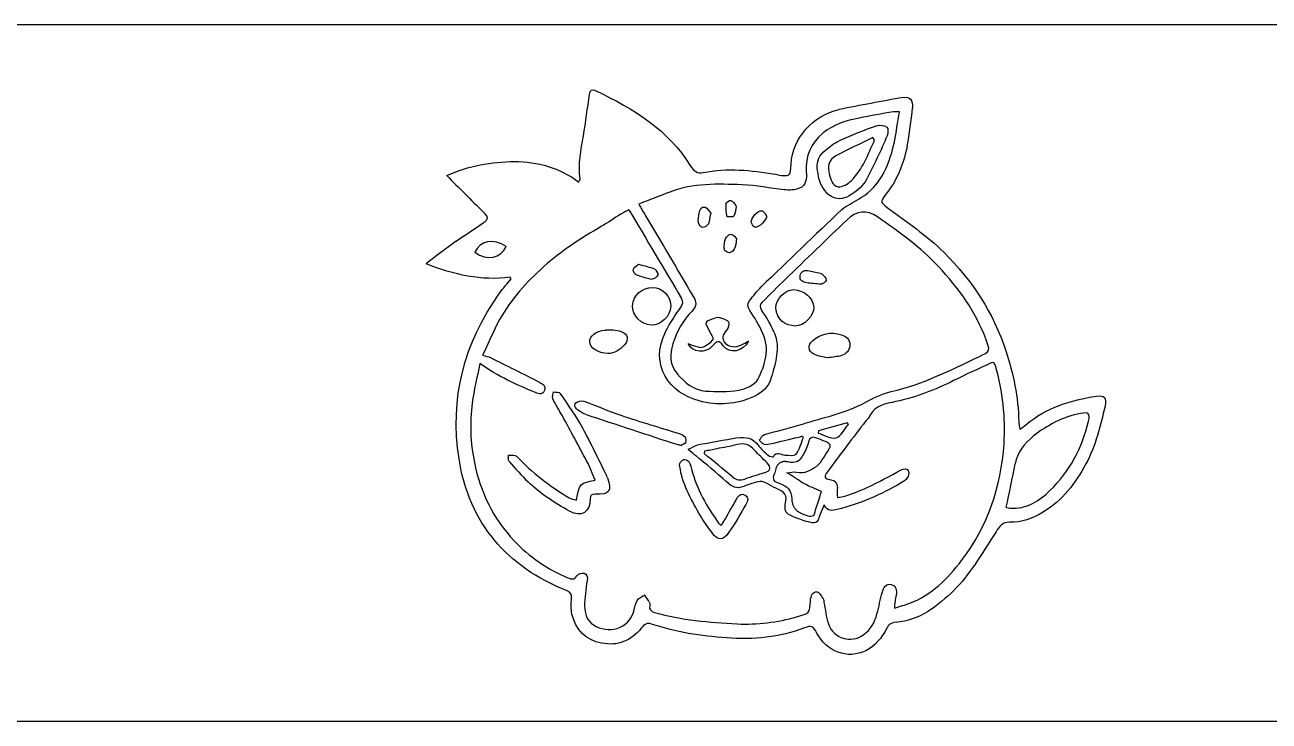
# Model space of a CAD drawing. Extents: x 0 to 482, y -61 to 277.
# Drawn here: x 76.8 to 153.6, y 141 to 184 of the extents above; entities that cross this region are included whole.
import ezdxf

# ---------------------------------------------------------------- set-up
doc = ezdxf.new("R2010")
doc.units = 0
doc.layers.add('weight - bazo', color=7, linetype='CONTINUOUS', lineweight=25, true_color=0x000000)

msp = doc.modelspace()

# ---------------------------------------------------------------- linework, layer by layer
at = {"layer": 'weight - bazo'}
for p, q in [((237.5, 183.973), (2, 183.973)), ((2, 141), (237.5, 141))]:
    msp.add_line(p, q, dxfattribs=at)
at = {"layer": 'weight - bazo', "color": 5, "true_color": 0x0000ff}
for p, q in [((129.245, 176.862), (129.131, 177.012)), ((127.549, 159.416), (125.784, 158.915)), ((125.784, 158.915), (125.752, 158.774))]:
    msp.add_line(p, q, dxfattribs=at)
at = {"layer": 'weight - bazo', "color": 5, "true_color": 0x0000ff, "flags": 128}
for points in [[(130.77, 178.607), (130.77, 178.608)], [(129.245, 176.863), (129.245, 176.862)], [(125.69, 175.133), (125.69, 175.132)], [(119.157, 172.32), (119.089, 172.252), (119.089, 172.252)], [(120.681, 172.567), (120.681, 172.565)], [(121.823, 171.479), (121.823, 171.48)], [(120.713, 170.799), (120.713, 170.799)], [(106.507, 170.292), (106.507, 170.292)], [(114.673, 169.2), (114.674, 169.2)], [(106.818, 168.302), (106.748, 168.398), (106.748, 168.398)], [(125.977, 167.961), (125.977, 167.96)], [(116.662, 166.608), (116.661, 166.608)], [(123.15, 166.513), (123.15, 166.512)], [(121.456, 164.463), (121.454, 164.462)], [(112.77, 163.7), (112.771, 163.7)], [(104.875, 163.07), (104.878, 163.067)], [(126.323, 163.417), (126.323, 163.416)], [(127.627, 159.318), (127.549, 159.416)], [(124.852, 158.511), (124.736, 158.581)], [(117.342, 158.031), (117.342, 158.03)], [(118.742, 157.652), (118.714, 157.525)], [(118.741, 157.652), (118.742, 157.652)], [(125.964, 155.179), (125.964, 155.177)], [(110.846, 154.638), (110.846, 154.639)], [(137.369, 154.204), (137.37, 154.204)], [(119.782, 153.08), (119.781, 153.081)]]:
    msp.add_lwpolyline(points, dxfattribs=at)
at = {"layer": 'weight - bazo', "color": 5, "true_color": 0x0000ff}
for centre, radius, start, end in [((29.564, 190.203), 82.747, 350.90532, 352.696), ((161.839, 3.596), 178.575, 99.94103, 101.23441), ((147.168, 79.74), 100.277, 99.62092, 100.8509), ((108.504, 180.85), 23.162, 349.13443, 355.05927), ((139.781, 148.066), 31.447, 109.31327, 113.88207), ((298.402, 368.37), 275.251, 224.72397, 225.39155), ((121.375, 166.428), 8.506, 77.33314, 78.35698), ((183.903, -0.899), 187.082, 111.08449, 111.71513), ((1103.233, 753.491), 1146.432, 210.426146, 210.467405), ((123.072, 172.721), 3.012, 175.95663, 191.01663), ((118.336, 164.195), 9.39, 116.95526, 120.45982), ((1359.545, 907.517), 1446.146, 210.544949, 210.797427), ((1023.809, 707.046), 1054.425, 210.480467, 210.794906), ((119.064, 172.819), 1.636, 341.65869, 351.05855), ((688.643, -418.683), 815.34, 133.516878, 134.001157), ((122.099, 172.04), 0.489, 17.09672, 69.31898), ((877.752, -609.766), 1083.461, 133.82181, 134.101722), ((158.356, 95.454), 93.109, 126.16864, 127.59378), ((116.29, 172.94), 4.726, 247.68637, 260.42284), ((249.466, 40.098), 179.548, 134.44864, 135.09189), ((121.51, 162.883), 4.925, 135.90665, 163.40057), ((119.564, 165.336), 0.569, 73.74901, 108.31548), ((112.883, 160.501), 10.449, 25.3333, 34.04731), ((116.339, 162.099), 7.303, 23.32784, 35.51953), ((112.812, 162.082), 3.054, 74.84594, 93.92171), ((117.949, 165.684), 1.74, 292.63024, 320.33388), ((113.699, 177.956), 15.564, 297.93068, 299.89197), ((118.889, 166.882), 2.826, 246.03585, 252.49918), ((-405.332, -860.3), 1144.117, 63.30935, 63.480621), ((115.391, 159.217), 11.08, 172.6488, 191.70791), ((-60.297, 66.225), 194.304, 27.86195, 28.80086), ((540.304, 1456.491), 1365.656, 251.697012, 251.947158), ((417.009, -61.523), 363.296, 142.52247, 143.1423), ((143.499, 159.93), 5.374, 184.59509, 189.7884), ((134.48, 164.53), 6.653, 304.03478, 308.06116), ((117.225, 158.337), 0.386, 341.18456, 33.88691), ((140.975, 39.665), 120.516, 99.64349, 100.84918), ((122.274, 166.416), 8.213, 284.86671, 287.44585), ((117.457, 159.725), 1.699, 257.71055, 266.12828), ((212.937, 269.391), 146.692, 229.53957, 229.77543), ((-2185.056, -2629.197), 3615.684, 50.383253, 50.419625), ((137.504, 70.212), 89.431, 101.61436, 102.11071), ((123.427, 171.447), 22.098, 220.72277, 225.18898), ((-78.362, 200.035), 220.546, 348.00609, 348.71653), ((111.043, 155.315), 1.853, 22.49771, 28.36966), ((220.143, -156.836), 328.047, 107.32465, 107.54938), ((112.396, 137.415), 22.106, 57.43613, 58.84299), ((103.498, 206.954), 57.403, 296.14147, 298.48539), ((123.397, 150.066), 5.859, 101.90227, 112.28503), ((85.685, 167.258), 42.051, 341.25002, 343.30692), ((179.343, 155.109), 52.402, 179.67173, 180.32827), ((1748.649, -780.778), 1877.579, 150.125153, 150.173598), ((151.736, 136.612), 35.912, 149.77839, 150.20378), ((125, 157.332), 7.471, 209.31674, 218.95124), ((131.051, 171.184), 18.837, 248.52087, 251.40267), ((136.373, 150.023), 11.132, 157.09289, 160.3343), ((137.436, 154.277), 0.0986, 227.80743, 254.82028), ((137.759, 155.694), 1.551, 257.02624, 264.04911), ((113.88, 158.592), 9.441, 223.17589, 247.78919), ((120.188, 147.96), 8.848, 168.87288, 179.14661), ((108.725, 144.006), 7.913, 33.07907, 37.14694), ((166.995, 143.993), 36.749, 172.79453, 173.76948), ((135.812, 147.414), 5.407, 165.29287, 167.30411), ((130.147, 151.588), 4.497, 275.32952, 301.94058), ((121.286, 158.232), 11.243, 267.30695, 286.26152)]:
    msp.add_arc(centre, radius, start, end, dxfattribs=at)
for points, degree in [([(111.639, 179.683), (111.677, 179.971), (111.801, 180.019), (112.049, 179.9)], 3), ([(112.049, 179.9), (114.353, 178.8), (116.502, 177.506), (117.889, 175.254)], 3), ([(131.01, 179.49), (131.393, 179.56), (131.627, 179.335), (131.58, 178.855)], 3), ([(124.09, 175.39), (124.165, 176.951), (125.436, 178.418), (127.048, 178.749)], 3), ([(128.291, 178.224), (127.49, 178.066), (126.707, 177.83), (126.07, 177.301)], 3), ([(130.77, 178.608), (130.558, 178.608), (130.482, 178.62), (130.409, 178.607)], 3), ([(130.46, 176.747), (130.59, 177.345), (130.664, 177.955), (130.77, 178.607)], 3), ([(129.38, 177.744), (129.563, 177.808), (129.845, 177.776), (129.998, 177.67)], 3), ([(129.998, 177.67), (130.091, 177.606), (130.088, 177.283), (130.017, 177.126)], 3), ([(111.076, 174.481), (110.925, 175.379), (111.125, 176.247), (111.27, 177.123)], 3), ([(126.07, 177.301), (125.33, 176.685), (124.947, 175.887), (125.022, 174.895)], 3), ([(126.181, 176.215), (126.459, 176.433), (126.732, 176.679), (127.049, 176.821)], 3), ([(129.131, 177.012), (128.368, 176.638), (127.596, 176.281), (126.846, 175.884)], 3), ([(127.805, 174.355), (128.506, 175.058), (128.834, 175.987), (129.245, 176.863)], 3), ([(130.017, 177.126), (129.614, 176.213), (129.214, 175.295), (128.735, 174.422)], 3), ([(128.829, 173.612), (129.789, 174.431), (130.203, 175.557), (130.46, 176.747)], 3), ([(125.69, 175.132), (125.679, 175.585), (125.837, 175.945), (126.181, 176.215)], 3), ([(126.846, 175.884), (126.403, 175.65), (126.332, 175.246), (126.445, 174.773)], 3), ([(131.251, 176.484), (131.026, 175.381), (130.613, 174.35), (129.894, 173.457)], 3), ([(102.835, 174.678), (104.202, 175.284), (105.585, 175.537), (107.011, 175.537)], 3), ([(107.011, 175.537), (108.45, 175.537), (109.792, 175.165), (110.981, 174.275)], 3), ([(117.889, 175.254), (118.07, 174.961), (118.291, 174.773), (118.669, 174.853)], 3), ([(118.669, 174.853), (120.15, 175.162), (121.622, 175.003), (123.092, 174.759)], 3), ([(123.24, 174.727), (124.011, 174.593), (124.053, 174.626), (124.09, 175.39)], 3), ([(125.927, 174.144), (125.786, 174.444), (125.766, 174.801), (125.69, 175.133)], 3), ([(110.981, 174.275), (111.029, 174.375), (111.084, 174.433), (111.076, 174.481)], 3), ([(125.022, 174.895), (125.052, 174.498), (125.034, 174.057), (124.602, 173.885)], 3), ([(126.445, 174.773), (126.529, 174.425), (126.637, 174.03), (126.991, 173.986)], 3), ([(126.991, 173.986), (127.248, 173.955), (127.602, 174.151), (127.805, 174.355)], 3), ([(128.735, 174.422), (128.538, 174.062), (128.182, 173.758), (127.836, 173.519)], 3), ([(121.069, 174.105), (119.565, 174.16), (118.05, 174.207), (116.602, 173.658)], 3), ([(123.663, 173.794), (122.796, 173.879), (121.936, 174.074), (121.069, 174.105)], 3), ([(124.602, 173.885), (124.32, 173.773), (123.973, 173.764), (123.663, 173.794)], 3), ([(127.836, 173.519), (126.991, 172.935), (126.298, 173.354), (125.927, 174.144)], 3), ([(127.728, 172.912), (128.096, 173.145), (128.501, 173.333), (128.829, 173.612)], 3), ([(118.416, 172.354), (118.44, 172.573), (118.53, 172.796), (118.776, 172.723)], 3), ([(120.068, 172.934), (120.076, 173.018), (120.298, 173.165), (120.367, 173.139)], 3), ([(120.367, 173.139), (120.493, 173.09), (120.584, 172.939), (120.677, 172.821)], 3), ([(120.677, 172.821), (120.701, 172.79), (120.681, 172.723), (120.681, 172.567)], 3), ([(127.226, 172.579), (127.369, 172.715), (127.558, 172.805), (127.728, 172.912)], 3), ([(129.894, 173.457), (129.58, 173.067), (129.607, 173.022), (130.018, 172.711)], 3), ([(105.076, 171.751), (105.457, 172.03), (105.428, 172.096), (105.105, 172.413)], 3), ([(113.576, 172.289), (113.17, 172.038), (112.778, 171.76), (112.364, 171.522)], 3), ([(118.37, 171.758), (118.341, 171.95), (118.394, 172.155), (118.416, 172.354)], 3), ([(118.776, 172.723), (118.93, 172.679), (119.032, 172.46), (119.157, 172.32)], 3), ([(119.089, 172.252), (119.057, 172.067), (119.061, 171.862), (118.98, 171.702)], 3), ([(120.483, 172.134), (120.359, 172.114), (120.12, 172.119), (120.116, 172.146)], 3), ([(120.617, 172.304), (120.594, 172.237), (120.537, 172.144), (120.483, 172.134)], 3), ([(121.631, 171.804), (121.597, 172.054), (122.059, 172.555), (122.272, 172.498)], 3), ([(122.567, 172.184), (122.612, 171.946), (122.143, 171.47), (121.823, 171.479)], 3), ([(129.415, 172.124), (128.76, 172.573), (128.125, 172.506), (127.544, 171.948)], 3), ([(133.197, 169.045), (132.075, 170.236), (130.759, 171.201), (129.415, 172.124)], 3), ([(130.018, 172.711), (131.211, 171.808), (132.462, 170.987), (133.53, 169.919)], 3), ([(103.407, 170.62), (103.954, 171.011), (104.534, 171.354), (105.076, 171.751)], 3), ([(112.364, 171.522), (111.115, 170.802), (109.903, 170.027), (108.832, 169.056)], 3), ([(118.623, 171.457), (118.539, 171.453), (118.387, 171.641), (118.37, 171.758)], 3), ([(118.98, 171.702), (118.92, 171.584), (118.75, 171.463), (118.623, 171.457)], 3), ([(121.823, 171.48), (121.775, 171.557), (121.649, 171.673), (121.631, 171.804)], 3), ([(106.507, 170.292), (105.696, 170.806), (104.9, 170.659), (104.561, 169.935)], 3), ([(119.952, 170.345), (119.971, 170.759), (120.188, 171.104), (120.424, 171.043)], 3), ([(120.713, 170.799), (120.7, 170.236), (120.504, 169.892), (120.26, 169.913)], 3), ([(120.424, 171.043), (120.556, 171.01), (120.656, 170.85), (120.713, 170.799)], 3), ([(104.561, 169.935), (105.336, 169.407), (106.186, 169.563), (106.507, 170.292)], 3), ([(120.26, 169.913), (120.002, 169.935), (119.942, 170.12), (119.952, 170.345)], 3), ([(133.53, 169.919), (135.267, 168.183), (136.58, 166.205), (137.339, 163.858)], 3), ([(106.748, 168.398), (104.965, 168.163), (103.287, 168.542), (101.554, 169.23)], 3), ([(108.832, 169.056), (107.769, 168.093), (106.788, 167.049), (106.097, 165.779)], 3), ([(114.351, 168.903), (114.401, 169.026), (114.562, 169.105), (114.673, 169.2)], 3), ([(114.674, 169.2), (115.043, 169.096), (115.367, 169.035), (115.663, 168.907)], 3), ([(136.103, 164.604), (135.456, 166.295), (134.425, 167.74), (133.197, 169.045)], 3), ([(106.089, 167.405), (106.311, 167.719), (106.574, 168.004), (106.818, 168.302)], 3), ([(114.496, 168.568), (114.41, 168.601), (114.317, 168.82), (114.351, 168.903)], 3), ([(115.857, 168.526), (115.828, 168.414), (115.613, 168.263), (115.504, 168.279)], 3), ([(115.663, 168.907), (115.77, 168.86), (115.886, 168.632), (115.857, 168.526)], 3), ([(125.059, 168.054), (124.825, 168.096), (124.587, 168.2), (124.648, 168.496)], 3), ([(124.648, 168.496), (124.707, 168.777), (124.92, 168.869), (125.205, 168.796)], 3), ([(125.205, 168.796), (125.462, 168.729), (125.74, 168.713), (125.976, 168.604)], 3), ([(125.976, 168.604), (126.11, 168.542), (126.246, 168.34), (126.252, 168.197)], 3), ([(126.252, 168.197), (126.255, 168.103), (126.026, 168), (125.977, 167.961)], 3), ([(114.308, 166.634), (114.329, 167.347), (114.922, 167.747), (115.54, 167.766)], 3), ([(115.54, 167.766), (116.139, 167.784), (116.681, 167.192), (116.662, 166.608)], 3), ([(121.519, 166.936), (121.751, 167.237), (121.977, 167.55), (122.248, 167.812)], 3), ([(123.15, 166.512), (123.142, 167.05), (123.709, 167.636), (124.232, 167.633)], 3), ([(124.232, 167.633), (124.874, 167.628), (125.473, 167.11), (125.488, 166.547)], 3), ([(125.977, 167.96), (125.587, 167.998), (125.32, 168.007), (125.059, 168.054)], 3), ([(103.593, 157.187), (103, 160.933), (103.914, 164.329), (106.089, 167.405)], 3), ([(117.295, 166.579), (117.419, 166.761), (117.449, 166.884), (117.33, 167.084)], 3), ([(118.052, 167.216), (118.254, 166.877), (118.274, 166.626), (117.973, 166.31)], 3), ([(121.541, 166.352), (121.394, 166.571), (121.373, 166.746), (121.519, 166.936)], 3), ([(122.303, 166.854), (122.135, 166.688), (122.128, 166.562), (122.283, 166.342)], 3), ([(115.45, 165.448), (114.819, 165.475), (114.29, 166.019), (114.308, 166.634)], 3), ([(116.661, 166.608), (116.64, 165.97), (116.068, 165.421), (115.45, 165.448)], 3), ([(116.356, 165.062), (116.622, 165.592), (116.962, 166.086), (117.295, 166.579)], 3), ([(119.724, 165.883), (119.903, 165.827), (120.144, 165.773), (120.223, 165.639)], 3), ([(124.341, 165.387), (123.762, 165.405), (123.182, 165.753), (123.15, 166.513)], 3), ([(125.488, 166.547), (125.502, 166.019), (124.895, 165.369), (124.341, 165.387)], 3), ([(106.097, 165.779), (105.713, 165.074), (105.403, 164.33), (105.051, 163.583)], 3), ([(111.662, 164.422), (111.649, 164.773), (112.027, 165.089), (112.603, 165.129)], 3), ([(119.058, 165.059), (118.975, 165.244), (118.803, 165.476), (118.858, 165.611)], 3), ([(118.858, 165.611), (118.914, 165.75), (119.193, 165.811), (119.385, 165.877)], 3), ([(120.111, 165.133), (119.839, 164.858), (119.776, 164.61), (120.038, 164.31)], 3), ([(120.223, 165.639), (120.289, 165.525), (120.219, 165.243), (120.111, 165.133)], 3), ([(112.771, 163.7), (112.168, 163.703), (111.677, 164.037), (111.662, 164.422)], 3), ([(113.611, 165.03), (114.017, 164.918), (114.093, 164.545), (113.808, 164.23)], 3), ([(118.416, 160.759), (116.626, 161.233), (115.288, 162.933), (116.356, 165.062)], 3), ([(119.288, 164.573), (119.335, 164.628), (119.135, 164.888), (119.058, 165.059)], 3), ([(119.9, 164.162), (119.628, 164.539), (119.5, 164.469), (119.241, 164.169)], 3), ([(121.454, 164.462), (121.124, 163.789), (120.279, 163.638), (119.9, 164.162)], 3), ([(122.031, 162.091), (122.487, 162.978), (122.8, 163.965), (122.327, 164.972)], 3), ([(123.045, 164.991), (123.441, 164.044), (123.116, 163.121), (122.862, 162.203)], 3), ([(125.493, 163.651), (125.118, 163.836), (125.096, 164.215), (125.422, 164.483)], 3), ([(125.422, 164.483), (125.944, 164.915), (126.536, 165.074), (127.192, 164.841)], 3), ([(127.192, 164.841), (127.474, 164.742), (127.733, 164.585), (127.719, 164.229)], 3), ([(135.668, 163.486), (136.403, 163.828), (136.387, 163.86), (136.103, 164.604)], 3), ([(105.051, 163.583), (105.259, 163.519), (105.397, 163.496), (105.517, 163.437)], 3), ([(113.808, 164.23), (113.52, 163.912), (113.193, 163.661), (112.77, 163.7)], 3), ([(116.79, 164.29), (116.598, 163.636), (116.577, 163.001), (117.07, 162.424)], 3), ([(119.241, 164.169), (118.81, 163.667), (117.996, 163.724), (117.742, 164.3)], 3), ([(118.04, 164.188), (118.233, 164.14), (118.461, 164.019), (118.618, 164.078)], 3), ([(120.038, 164.31), (120.227, 164.093), (120.668, 164.044), (120.989, 164.205)], 3), ([(126.323, 163.416), (126.088, 163.48), (125.767, 163.516), (125.493, 163.651)], 3), ([(127.719, 164.229), (127.705, 163.886), (127.501, 163.656), (127.19, 163.56)], 3), ([(137.339, 163.858), (137.798, 162.436), (138.112, 160.996), (138.143, 159.5)], 3), ([(104.878, 163.067), (104.707, 162.212), (104.509, 161.429), (104.403, 160.634)], 3), ([(108.317, 161.275), (107.159, 161.759), (106.006, 162.254), (104.875, 163.07)], 3), ([(127.19, 163.56), (126.941, 163.482), (126.67, 163.471), (126.323, 163.417)], 3), ([(130.272, 161.341), (132.191, 161.767), (133.912, 162.668), (135.668, 163.486)], 3), ([(136.387, 163.086), (135.631, 162.727), (134.862, 162.395), (134.116, 162.017)], 3), ([(136.709, 162.921), (136.654, 163.115), (136.58, 163.176), (136.387, 163.086)], 3), ([(137.231, 158.111), (137.34, 159.737), (137.147, 161.346), (136.709, 162.921)], 3), ([(117.07, 162.424), (117.54, 161.872), (118.083, 161.429), (118.815, 161.374)], 3), ([(120.852, 161.429), (121.282, 161.506), (121.856, 161.75), (122.031, 162.091)], 3), ([(122.862, 162.203), (122.705, 161.632), (122.327, 161.276), (121.802, 161.034)], 3), ([(108.868, 161.412), (108.761, 161.143), (108.528, 161.187), (108.317, 161.275)], 3), ([(108.575, 161.905), (108.782, 161.802), (108.973, 161.673), (108.868, 161.412)], 3), ([(109.384, 160.893), (109.331, 161.008), (109.406, 161.183), (109.423, 161.332)], 3), ([(109.423, 161.332), (109.565, 161.298), (109.777, 161.312), (109.838, 161.223)], 3), ([(118.815, 161.374), (119.491, 161.324), (120.19, 161.31), (120.852, 161.429)], 3), ([(128.657, 160.672), (129.165, 160.953), (129.71, 161.217), (130.272, 161.341)], 3), ([(134.116, 162.017), (132.978, 161.44), (131.797, 160.99), (130.549, 160.724)], 3), ([(109.972, 159.834), (109.778, 160.189), (109.555, 160.528), (109.384, 160.893)], 3), ([(109.838, 161.223), (110.32, 160.517), (110.81, 159.813), (111.224, 159.067)], 3), ([(110.964, 160.179), (110.788, 160.289), (110.644, 160.467), (110.809, 160.642)], 3), ([(110.809, 160.642), (110.906, 160.745), (111.159, 160.797), (111.298, 160.749)], 3), ([(111.298, 160.749), (112.084, 160.469), (112.845, 160.121), (113.634, 159.856)], 3), ([(121.802, 161.034), (120.704, 160.528), (119.555, 160.458), (118.416, 160.759)], 3), ([(124.782, 159.332), (126.085, 159.743), (127.44, 159.997), (128.657, 160.672)], 3), ([(130.549, 160.724), (129.928, 160.591), (129.294, 160.503), (128.954, 159.854)], 3), ([(138.582, 159.292), (139.832, 160.372), (141.352, 160.797), (142.932, 161.058)], 3), ([(142.932, 161.058), (143.43, 161.14), (143.583, 160.934), (143.467, 160.446)], 3), ([(111.431, 159.925), (111.265, 159.98), (111.115, 160.085), (110.964, 160.179)], 3), ([(113.634, 159.856), (114.81, 159.46), (116.004, 159.116), (117.188, 158.744)], 3), ([(128.954, 159.854), (128.891, 159.733), (128.785, 159.635), (128.7, 159.525)], 3), ([(141.956, 159.989), (140.858, 159.773), (139.895, 159.275), (139.036, 158.582)], 3), ([(142.443, 159.504), (142.558, 159.995), (142.462, 160.088), (141.956, 159.989)], 3), ([(143.467, 160.446), (143.175, 159.225), (142.888, 158), (142.287, 156.882)], 3), ([(111.224, 159.067), (111.743, 158.13), (112.194, 157.154), (112.674, 156.196)], 3), ([(122.442, 158.683), (123.217, 158.917), (124.011, 159.089), (124.782, 159.332)], 3), ([(126.867, 158.484), (127.174, 158.569), (127.378, 159.025), (127.627, 159.318)], 3), ([(140.081, 155.249), (141.278, 156.408), (142.056, 157.862), (142.443, 159.504)], 3), ([(117.188, 158.744), (117.317, 158.703), (117.464, 158.649), (117.546, 158.553)], 3), ([(117.591, 158.213), (117.55, 158.121), (117.406, 158.075), (117.342, 158.031)], 3), ([(120.787, 158.478), (121.291, 158.566), (121.728, 158.484), (122.058, 158.028)], 3), ([(122.114, 158.332), (122.222, 158.453), (122.31, 158.643), (122.442, 158.683)], 3), ([(122.535, 158.05), (122.415, 158.028), (122.256, 158.232), (122.114, 158.332)], 3), ([(124.381, 158.478), (123.767, 158.328), (123.156, 158.161), (122.535, 158.05)], 3), ([(124.398, 157.485), (124.617, 157.776), (124.709, 158.162), (124.852, 158.511)], 3), ([(125.161, 158.236), (125.098, 157.948), (124.96, 157.666), (124.811, 157.407)], 3), ([(125.594, 158.489), (125.386, 158.549), (125.224, 158.527), (125.161, 158.236)], 3), ([(126.297, 158.216), (126.063, 158.309), (125.835, 158.419), (125.594, 158.489)], 3), ([(125.752, 158.774), (126.128, 158.662), (126.547, 158.395), (126.867, 158.484)], 3), ([(126.441, 157.802), (126.575, 157.997), (126.505, 158.133), (126.297, 158.216)], 3), ([(139.036, 158.582), (138.492, 158.143), (138.062, 157.605), (137.921, 156.882)], 3), ([(106.652, 157.411), (106.821, 157.395), (107.061, 157.445), (107.148, 157.352)], 3), ([(117.745, 157.78), (117.967, 157.883), (118.122, 157.993), (118.291, 158.027)], 3), ([(120.76, 158.066), (120.348, 157.951), (119.92, 157.895), (119.5, 157.811)], 3), ([(121.834, 157.718), (121.539, 158.059), (121.211, 158.191), (120.76, 158.066)], 3), ([(122.608, 156.936), (122.355, 157.202), (122.074, 157.442), (121.834, 157.718)], 3), ([(122.058, 158.028), (122.226, 157.794), (122.455, 157.6), (122.676, 157.41)], 3), ([(122.994, 157.307), (123.188, 157.705), (123.463, 157.427), (123.71, 157.416)], 3), ([(123.71, 157.416), (123.946, 157.407), (124.303, 157.359), (124.398, 157.485)], 3), ([(125.667, 156.744), (125.999, 157.003), (126.192, 157.439), (126.441, 157.802)], 3), ([(134.613, 150.917), (136.229, 153.033), (137.054, 155.469), (137.231, 158.111)], 3), ([(110.262, 149.034), (106.546, 150.528), (104.227, 153.183), (103.593, 157.187)], 3), ([(104.542, 156.968), (104.913, 155.128), (105.705, 153.504), (106.994, 152.132)], 3), ([(106.68, 157.031), (106.613, 157.108), (106.658, 157.282), (106.652, 157.411)], 3), ([(107.148, 157.352), (108.1, 156.326), (109.205, 155.497), (110.397, 154.777)], 3), ([(111.996, 155.867), (111.822, 156.267), (111.676, 156.662), (111.483, 157.032)], 3), ([(117.252, 156.522), (117.23, 156.645), (117.189, 156.782), (117.223, 156.894)], 3), ([(117.223, 156.894), (117.255, 156.997), (117.362, 157.127), (117.458, 157.148)], 3), ([(117.458, 157.148), (117.553, 157.169), (117.716, 157.098), (117.774, 157.015)], 3), ([(117.774, 157.015), (117.865, 156.885), (117.905, 156.715), (117.944, 156.557)], 3), ([(120.102, 155.767), (119.49, 156.331), (118.84, 156.851), (118.205, 157.389)], 3), ([(122.455, 156.328), (122.821, 156.448), (122.874, 156.655), (122.608, 156.936)], 3), ([(122.676, 157.41), (122.758, 157.34), (122.986, 157.291), (122.994, 157.307)], 3), ([(123.895, 156.997), (123.319, 157.115), (123.143, 156.573)], 2), ([(124.811, 157.407), (124.574, 156.99), (124.347, 156.905), (123.895, 156.997)], 3), ([(124.429, 156.372), (124.924, 156.253), (125.34, 156.489), (125.667, 156.744)], 3), ([(142.287, 156.882), (141.642, 155.678), (140.833, 154.619), (139.642, 153.898)], 3), ([(112.755, 156.024), (113.054, 155.217), (112.872, 154.964), (112.002, 155.004)], 3), ([(118.486, 153.674), (117.979, 154.58), (117.44, 155.476), (117.252, 156.522)], 3), ([(117.944, 156.557), (118.254, 155.317), (118.895, 154.243), (119.617, 153.209)], 3), ([(120.483, 156.062), (120.708, 155.876), (120.954, 155.852), (121.228, 155.943)], 3), ([(123.052, 156.246), (122.906, 155.923), (123.024, 155.777), (123.349, 155.679)], 3), ([(123.143, 156.573), (123.108, 156.465), (123.098, 156.348), (123.052, 156.246)], 3), ([(123.833, 156.332), (124.033, 156.349), (124.245, 156.416), (124.429, 156.372)], 3), ([(124.909, 155.642), (124.692, 155.752), (124.5, 155.911), (124.294, 156.046)], 3), ([(126.326, 156.393), (126.089, 156.075), (126.141, 155.969), (126.531, 155.901)], 3), ([(126.531, 155.901), (126.823, 155.85), (126.946, 155.692), (126.942, 155.409)], 3), ([(130.875, 156.501), (131.058, 156.597), (131.242, 156.621), (131.328, 156.425)], 3), ([(131.262, 156.008), (131.177, 155.878), (131.027, 155.779), (130.886, 155.698)], 3), ([(131.328, 156.425), (131.377, 156.314), (131.333, 156.12), (131.262, 156.008)], 3), ([(110.407, 153.959), (109.492, 154.479), (108.605, 155.029), (107.853, 155.771)], 3), ([(110.846, 154.639), (111.006, 155.642), (111.077, 155.719), (111.996, 155.867)], 3), ([(121.175, 155.487), (120.729, 155.298), (120.429, 155.468), (120.102, 155.767)], 3), ([(122.567, 155.677), (122.445, 155.733), (122.301, 155.824), (122.189, 155.799)], 3), ([(123.156, 155.374), (122.954, 155.461), (122.767, 155.583), (122.567, 155.677)], 3), ([(123.732, 154.368), (123.852, 154.99), (123.739, 155.121), (123.156, 155.374)], 3), ([(123.349, 155.679), (123.886, 155.518), (124.115, 155.213), (124.126, 154.744)], 3), ([(125.964, 155.177), (125.559, 155.353), (125.226, 155.48), (124.909, 155.642)], 3), ([(130.886, 155.698), (129.641, 154.986), (128.346, 154.4), (126.941, 154.064)], 3), ([(127.414, 154.884), (127.877, 155.053), (128.346, 155.211), (128.789, 155.423)], 3), ([(137.598, 154.15), (138.627, 154.058), (139.433, 154.621), (140.081, 155.249)], 3), ([(110.397, 154.777), (110.52, 154.703), (110.678, 154.688), (110.846, 154.638)], 3), ([(111.687, 154.714), (111.701, 153.908), (111.142, 153.542), (110.407, 153.959)], 3), ([(112.002, 155.004), (111.774, 155.015), (111.682, 154.957), (111.687, 154.714)], 3), ([(121.304, 154.378), (120.963, 153.799), (120.642, 153.206), (120.255, 152.659)], 3), ([(120.704, 154.688), (120.828, 154.9), (120.985, 155.095), (121.248, 154.947)], 3), ([(121.248, 154.947), (121.496, 154.808), (121.418, 154.572), (121.304, 154.378)], 3), ([(124.153, 153.654), (123.823, 153.779), (123.652, 153.955), (123.732, 154.368)], 3), ([(124.126, 154.744), (124.142, 153.996), (124.872, 153.762)], 2), ([(126.942, 154.809), (127.148, 154.84), (127.29, 154.839), (127.414, 154.884)], 3), ([(124.872, 153.762), (124.991, 153.723), (125.108, 153.655), (125.229, 153.646)], 3), ([(125.89, 153.769), (125.706, 153.196), (125.62, 153.145), (125.043, 153.33)], 3), ([(125.229, 153.646), (125.321, 153.639), (125.484, 153.682), (125.504, 153.741)], 3), ([(126.941, 154.064), (126.62, 153.987), (126.362, 153.906), (126.118, 154.356)], 3), ([(139.642, 153.898), (139.001, 153.51), (138.316, 153.25), (137.557, 153.276)], 3), ([(119.617, 153.209), (119.637, 153.18), (119.673, 153.163), (119.782, 153.08)], 3), ([(137.557, 153.276), (137.116, 153.291), (136.937, 152.988), (136.744, 152.692)], 3), ([(120.255, 152.659), (119.865, 152.11), (119.611, 152.117), (119.19, 152.636)], 3), ([(136.744, 152.692), (136.299, 152.014), (135.873, 151.323), (135.419, 150.651)], 3), ([(131.41, 148.272), (132.773, 148.793), (133.76, 149.798), (134.613, 150.917)], 3), ([(135.419, 150.651), (134.644, 149.503), (133.704, 148.519), (132.526, 147.772)], 3), ([(110.311, 149.851), (110.558, 149.749), (110.705, 149.709), (110.871, 149.974)], 3), ([(110.871, 149.974), (110.939, 150.081), (111.183, 150.166), (111.307, 150.129)], 3), ([(111.307, 150.129), (111.486, 150.077), (111.55, 149.907), (111.506, 149.668)], 3), ([(110.538, 148.58), (110.559, 148.826), (110.494, 148.941), (110.262, 149.034)], 3), ([(125.285, 148.451), (125.301, 148.732), (125.417, 149.009), (125.699, 148.979)], 3), ([(129.72, 148.972), (129.793, 149.234), (129.943, 149.509), (130.26, 149.433)], 3), ([(130.26, 149.433), (130.555, 149.362), (130.632, 149.082), (130.581, 148.787)], 3), ([(110.564, 147.597), (110.489, 147.91), (110.511, 148.254), (110.538, 148.58)], 3), ([(114.381, 147.796), (114.438, 148.016), (114.474, 148.254), (114.59, 148.441)], 3), ([(114.59, 148.441), (114.682, 148.589), (114.881, 148.672), (115.033, 148.784)], 3), ([(115.356, 148.325), (115.385, 148.279), (115.373, 148.199), (115.362, 148.138)], 3), ([(124.434, 147.438), (125.232, 147.664), (125.24, 147.642), (125.285, 148.451)], 3), ([(125.699, 148.979), (125.852, 148.962), (125.978, 148.655), (126.107, 148.472)], 3), ([(126.107, 148.472), (126.131, 148.438), (126.104, 148.371), (126.114, 148.322)], 3), ([(126.114, 148.322), (126.202, 147.881), (126.243, 147.422), (126.393, 147.003)], 3), ([(129.388, 147.613), (129.512, 148.062), (129.595, 148.522), (129.72, 148.972)], 3), ([(130.463, 147.981), (130.827, 148.092), (131.125, 148.163), (131.41, 148.272)], 3), ([(112.383, 145.811), (111.412, 146.004), (110.794, 146.636), (110.564, 147.597)], 3), ([(111.341, 148.092), (111.341, 147.645), (111.493, 147.202), (111.896, 146.938)], 3), ([(111.896, 146.938), (112.765, 146.37), (114.087, 146.655), (114.381, 147.796)], 3), ([(115.362, 148.138), (115.321, 147.891), (115.428, 147.782), (115.665, 147.714)], 3), ([(115.665, 147.714), (117.329, 147.235), (119.043, 147.091), (120.758, 147.001)], 3), ([(128.568, 146.338), (129.015, 146.662), (129.249, 147.106), (129.388, 147.613)], 3), ([(114.843, 146.745), (114.217, 145.944), (113.372, 145.615), (112.383, 145.811)], 3), ([(115.482, 146.992), (115.194, 147.092), (115.023, 146.975), (114.843, 146.745)], 3), ([(120.101, 146.14), (118.526, 146.252), (116.979, 146.476), (115.482, 146.992)], 3), ([(124.921, 146.761), (123.371, 146.142), (121.757, 146.022), (120.101, 146.14)], 3), ([(125.658, 146.477), (125.471, 146.85), (125.292, 146.91), (124.921, 146.761)], 3), ([(126.393, 147.003), (126.724, 146.078), (127.78, 145.768), (128.568, 146.338)], 3), ([(129.984, 146.71), (129.684, 146.137), (129.287, 145.642), (128.697, 145.348)], 3), ([(130.565, 147.11), (130.267, 147.078), (130.113, 146.955), (129.984, 146.71)], 3), ([(128.697, 145.348), (127.583, 144.793), (126.265, 145.269), (125.658, 146.477)], 3)]:
    msp.add_open_spline(points, degree=degree, dxfattribs=at)

doc.saveas('drawing.dxf')
